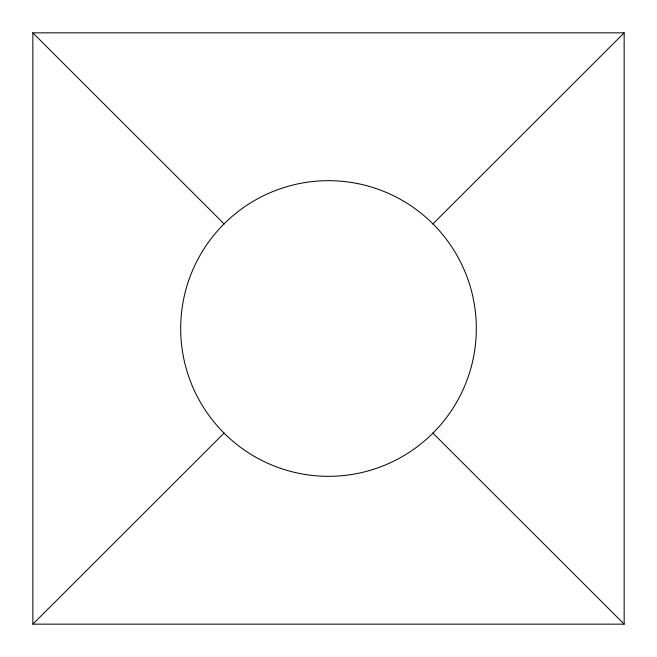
<?xml version="1.0" encoding="UTF-8"?>
<svg xmlns="http://www.w3.org/2000/svg" width="657" height="657" viewBox="0 0 657 657"><rect width="100%" height="100%" fill="white"/><g stroke="black" fill="none" stroke-linecap="round" stroke-linejoin="round"><path stroke-width="0.99" d="M32.85 624.15L624.15 624.15L624.15 32.85L32.85 32.85L32.85 624.15L224.152 433.029M624.15 32.85L432.848 223.971M224.152 223.971L32.85 32.85M432.848 433.029L624.15 624.15M254.588 456.516A147.825 147.825 0 0 0 476.325 328.5A147.825 147.825 0 0 0 254.588 200.484A147.825 147.825 0 0 0 254.588 456.516"/></g></svg>
